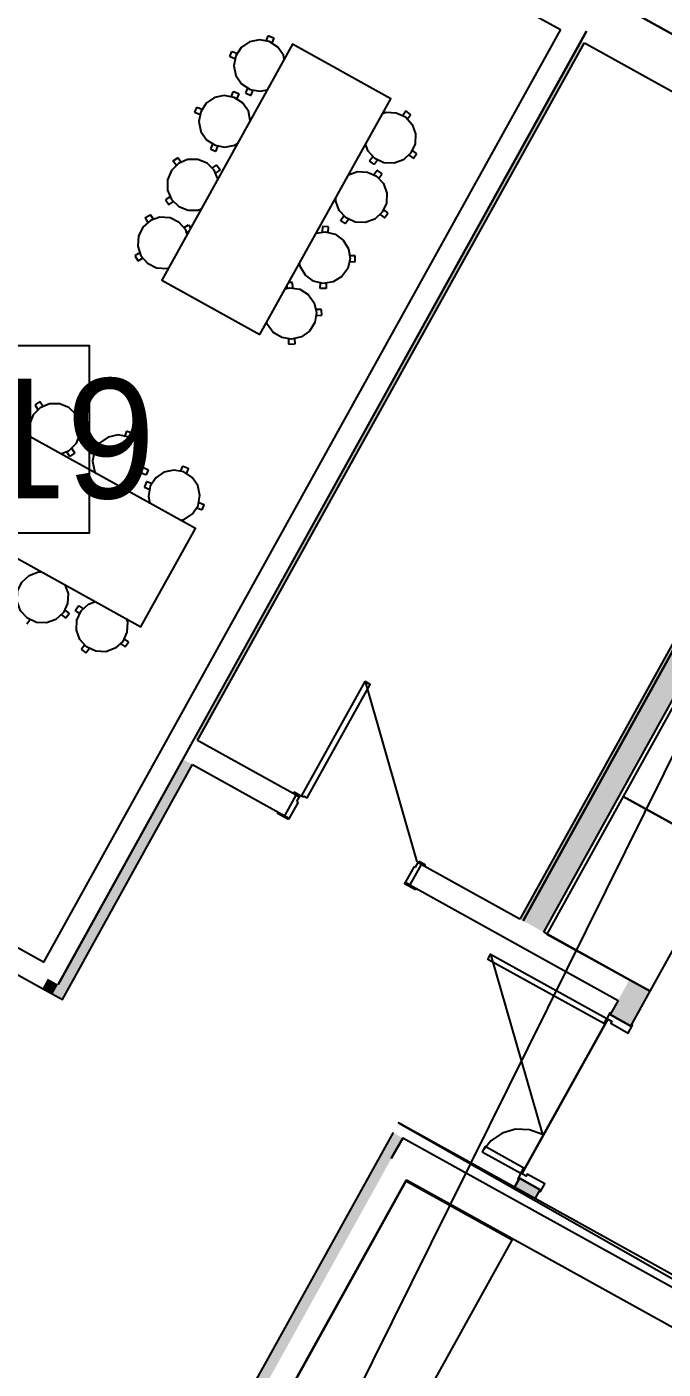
# Model space of a CAD drawing. Header units: metres. Extents: x 2.5 to 42.6, y 0.9 to 31.9.
# Drawn here: x 33.732 to 35.432, y 24.316 to 27.902 of the extents above; entities that cross this region are included whole.
import ezdxf

# ---------------------------------------------------------------- set-up
doc = ezdxf.new("R2010")
doc.units = ezdxf.units.M
for name, color, linetype in [('ARREDI', 9, 'Continuous'), ('PARETI_STRUTTURE', 7, 'Continuous'), ('PILASTRI_SETTI', 8, 'Continuous'), ('WAYFINDING_RIQUADRI', 7, 'Continuous'), ('WAYFINDING_TESTI', 7, 'Continuous')]:
    doc.layers.add(name, color=color, linetype=linetype)

msp = doc.modelspace()

# ---------------------------------------------------------------- linework, layer by layer
at = {"layer": 'ARREDI'}
for points in [[(34.4198, 27.8154), (34.4176, 27.8257), (34.4024, 27.8479), (34.3798, 27.8625), (34.3534, 27.8675), (34.3271, 27.8619), (34.3049, 27.8467), (34.2903, 27.8241)], [(34.3723, 27.865), (34.3773, 27.8775)], [(34.3773, 27.8775), (34.3784, 27.8779)], [(34.3783, 27.8779), (34.3915, 27.8727)], [(34.3919, 27.8716), (34.387, 27.8592)], [(34.3915, 27.8727), (34.392, 27.8716)], [(34.2749, 27.8227), (34.2801, 27.8358)], [(34.2801, 27.8358), (34.2812, 27.8363)], [(34.2812, 27.8363), (34.2936, 27.8313)], [(34.2753, 27.8216), (34.2749, 27.8227)], [(34.2878, 27.8167), (34.2753, 27.8216)], [(34.2903, 27.8241), (34.2854, 27.7977), (34.2909, 27.7714), (34.3061, 27.7492), (34.3287, 27.7346), (34.3551, 27.7296), (34.3745, 27.7338)], [(34.2788, 27.7159), (34.2838, 27.7283)], [(34.2837, 27.7283), (34.2848, 27.7288)], [(34.2848, 27.7288), (34.2979, 27.7235)], [(34.2984, 27.7225), (34.2934, 27.71)], [(34.2979, 27.7235), (34.2984, 27.7225)], [(34.3215, 27.7379), (34.3165, 27.7255)], [(34.3165, 27.7255), (34.317, 27.7244)], [(34.317, 27.7244), (34.3301, 27.7192)], [(34.3301, 27.7192), (34.3312, 27.7196)], [(34.3312, 27.7196), (34.3361, 27.7321)], [(34.1813, 27.6735), (34.1866, 27.6867)], [(34.1866, 27.6867), (34.1876, 27.6871)], [(34.1876, 27.6871), (34.2, 27.6821)], [(34.3292, 27.652), (34.324, 27.6765), (34.3088, 27.6987), (34.2863, 27.7134), (34.2598, 27.7183), (34.2335, 27.7127), (34.2114, 27.6975), (34.1967, 27.675)], [(34.1817, 27.6725), (34.1813, 27.6735)], [(34.1942, 27.6675), (34.1817, 27.6725)], [(34.1967, 27.675), (34.1918, 27.6485), (34.1974, 27.6222), (34.2126, 27.6001), (34.2351, 27.5854), (34.2615, 27.5805), (34.2878, 27.5861), (34.2956, 27.5914)], [(34.6822, 27.67), (34.692, 27.6736), (34.7189, 27.6724), (34.7433, 27.6611), (34.7614, 27.6413), (34.7707, 27.616), (34.7695, 27.5892), (34.7582, 27.5648)], [(34.7446, 27.6762), (34.7366, 27.6654)], [(34.7457, 27.6764), (34.7446, 27.6762)], [(34.7571, 27.668), (34.7457, 27.6764)], [(34.7494, 27.6561), (34.7573, 27.6669)], [(34.7573, 27.6669), (34.7571, 27.668)], [(34.2279, 27.5888), (34.2229, 27.5763)], [(34.223, 27.5763), (34.2234, 27.5753)], [(34.2376, 27.5705), (34.2426, 27.5829)], [(34.7582, 27.5648), (34.7384, 27.5466), (34.7131, 27.5374), (34.6862, 27.5385), (34.6619, 27.5499), (34.6437, 27.5697), (34.6369, 27.5883)], [(34.1233, 27.543), (34.1235, 27.5441)], [(34.1309, 27.532), (34.1233, 27.543)], [(34.1235, 27.5441), (34.1353, 27.5521)], [(34.1353, 27.5521), (34.1364, 27.5519)], [(34.1364, 27.5519), (34.1439, 27.5408)], [(34.2425, 27.4957), (34.2329, 27.5185), (34.2137, 27.5373), (34.1888, 27.5474), (34.1619, 27.5472), (34.1371, 27.5367)], [(34.2234, 27.5753), (34.2366, 27.57)], [(34.2366, 27.57), (34.2376, 27.5705)], [(34.6479, 27.5441), (34.6558, 27.5549)], [(34.648, 27.543), (34.6479, 27.5441)], [(34.6595, 27.5346), (34.648, 27.543)], [(34.6685, 27.5456), (34.6606, 27.5348)], [(34.7532, 27.5587), (34.764, 27.5508)], [(34.7733, 27.5635), (34.7625, 27.5714)], [(34.764, 27.5508), (34.7651, 27.551)], [(34.7651, 27.551), (34.7735, 27.5624)], [(34.7735, 27.5624), (34.7733, 27.5635)], [(34.1371, 27.5367), (34.1183, 27.5176), (34.1082, 27.4927), (34.1084, 27.4658), (34.1189, 27.441), (34.138, 27.4222), (34.163, 27.4121), (34.1899, 27.4123), (34.1983, 27.4159)], [(34.2281, 27.5248), (34.2392, 27.5323)], [(34.248, 27.5193), (34.2369, 27.5117)], [(34.2391, 27.5323), (34.2402, 27.5321)], [(34.2402, 27.5321), (34.2482, 27.5204)], [(34.2482, 27.5204), (34.248, 27.5193)], [(34.5916, 27.5066), (34.6151, 27.5152), (34.642, 27.514), (34.6664, 27.5027), (34.6845, 27.4829), (34.6938, 27.4576), (34.6926, 27.4308), (34.6813, 27.4064)], [(34.6606, 27.5348), (34.6595, 27.5346)], [(34.6677, 27.5178), (34.6597, 27.507)], [(34.6688, 27.518), (34.6677, 27.5178)], [(34.6802, 27.5096), (34.6688, 27.518)], [(34.6725, 27.4977), (34.6804, 27.5085)], [(34.6804, 27.5085), (34.6802, 27.5096)], [(34.1037, 27.4403), (34.1035, 27.4392)], [(34.1035, 27.4392), (34.1115, 27.4274)], [(34.1148, 27.4478), (34.1037, 27.4403)], [(34.1126, 27.4272), (34.1237, 27.4348)], [(34.6813, 27.4064), (34.6615, 27.3882), (34.6362, 27.379), (34.6093, 27.3801), (34.585, 27.3915), (34.5668, 27.4113), (34.5576, 27.4365), (34.558, 27.4459)], [(34.0495, 27.3928), (34.0618, 27.3999)], [(34.0618, 27.3999), (34.0629, 27.3996)], [(34.0629, 27.3996), (34.0696, 27.388)], [(34.1115, 27.4274), (34.1126, 27.4272)], [(34.571, 27.3857), (34.5789, 27.3965)], [(34.6763, 27.4003), (34.6871, 27.3924)], [(34.6964, 27.4051), (34.6856, 27.413)], [(34.6882, 27.3925), (34.6966, 27.404)], [(34.6966, 27.404), (34.6964, 27.4051)], [(34.0625, 27.3844), (34.0423, 27.3667), (34.0304, 27.3426), (34.0286, 27.3158), (34.0372, 27.2903), (34.0549, 27.2701), (34.079, 27.2582), (34.1059, 27.2564), (34.1108, 27.2581)], [(34.0492, 27.3917), (34.0495, 27.3928)], [(34.0559, 27.3801), (34.0492, 27.3918)], [(34.1605, 27.3477), (34.1566, 27.3592), (34.1389, 27.3794), (34.1148, 27.3913), (34.088, 27.3931), (34.0625, 27.3844)], [(34.1523, 27.3658), (34.1639, 27.3725)], [(34.1639, 27.3725), (34.165, 27.3722)], [(34.165, 27.3722), (34.1696, 27.3641)], [(34.522, 27.3674), (34.5215, 27.354)], [(34.5229, 27.3681), (34.522, 27.3674)], [(34.537, 27.3676), (34.5229, 27.3681)], [(34.5378, 27.3668), (34.537, 27.3676)], [(34.5373, 27.3534), (34.5378, 27.3668)], [(34.5711, 27.3846), (34.571, 27.3857)], [(34.5826, 27.3762), (34.5711, 27.3846)], [(34.5837, 27.3764), (34.5826, 27.3762)], [(34.5916, 27.3872), (34.5837, 27.3764)], [(34.6871, 27.3924), (34.6882, 27.3925)], [(34.1643, 27.3545), (34.1601, 27.3521)], [(34.5049, 27.3502), (34.5294, 27.3541), (34.5555, 27.3479), (34.5773, 27.3321), (34.5914, 27.3092), (34.5956, 27.2826)], [(34.0221, 27.2907), (34.0218, 27.2896)], [(34.0218, 27.2896), (34.0289, 27.2773)], [(34.0337, 27.2974), (34.0221, 27.2907)], [(34.6089, 27.29), (34.5955, 27.2905)], [(34.6096, 27.2892), (34.6089, 27.29)], [(34.6091, 27.275), (34.6096, 27.2892)], [(34.0288, 27.2773), (34.0299, 27.2771)], [(34.0299, 27.2771), (34.0415, 27.2837)], [(34.5956, 27.2826), (34.5894, 27.2565), (34.5736, 27.2347), (34.5507, 27.2206), (34.5241, 27.2164), (34.498, 27.2227), (34.4762, 27.2385), (34.4621, 27.2614), (34.4607, 27.2704)], [(34.5949, 27.2748), (34.6083, 27.2743)], [(34.6083, 27.2743), (34.6091, 27.275)], [(34.4413, 27.219), (34.432, 27.2187)], [(34.4421, 27.2183), (34.4413, 27.219)], [(34.4426, 27.2049), (34.4421, 27.2183)], [(34.5158, 27.2038), (34.5163, 27.2172)], [(34.4229, 27.2022), (34.4347, 27.205), (34.4612, 27.2007), (34.4841, 27.1866), (34.4998, 27.1648), (34.506, 27.1386)], [(34.4267, 27.209), (34.4268, 27.2043)], [(34.5165, 27.203), (34.5157, 27.2038)], [(34.5307, 27.2024), (34.5165, 27.203)], [(34.5315, 27.2032), (34.5307, 27.2024)], [(34.532, 27.2166), (34.5315, 27.2032)], [(34.5187, 27.147), (34.5053, 27.1465)], [(34.5195, 27.1462), (34.5187, 27.147)], [(34.52, 27.132), (34.5195, 27.1462)], [(34.506, 27.1386), (34.5017, 27.1121), (34.4876, 27.0892), (34.4658, 27.0735), (34.4396, 27.0673), (34.4131, 27.0716), (34.3902, 27.0857), (34.3745, 27.1075), (34.3733, 27.1127)], [(34.5058, 27.1307), (34.5192, 27.1312)], [(34.5193, 27.1312), (34.52, 27.132)], [(34.4322, 27.0541), (34.4317, 27.0675)], [(34.433, 27.0533), (34.4322, 27.0541)], [(34.4472, 27.0538), (34.433, 27.0533)], [(34.448, 27.0546), (34.4472, 27.0538)], [(34.4475, 27.068), (34.4479, 27.0546)], [(33.8641, 26.8661), (33.8449, 26.885), (33.82, 26.8951), (33.7931, 26.8948), (33.7683, 26.8844), (33.7495, 26.8652), (33.7394, 26.8403), (33.7396, 26.8134), (33.7432, 26.805)], [(33.7665, 26.8997), (33.7548, 26.8917)], [(33.7676, 26.8995), (33.7665, 26.8997)], [(33.7751, 26.8884), (33.7676, 26.8995)], [(33.7548, 26.8918), (33.7546, 26.8907)], [(33.7546, 26.8907), (33.7621, 26.8796)], [(33.823, 26.7607), (33.8458, 26.7704), (33.8647, 26.7895), (33.8748, 26.8145), (33.8745, 26.8413), (33.8641, 26.8661)], [(33.8593, 26.8724), (33.8704, 26.8799)], [(33.8792, 26.8669), (33.8681, 26.8593)], [(33.8704, 26.8799), (33.8715, 26.8797)], [(33.8715, 26.8797), (33.8794, 26.868)], [(33.8794, 26.868), (33.8792, 26.8669)], [(34.0023, 26.8065), (33.9759, 26.8115), (33.9496, 26.8059), (33.9274, 26.7907), (33.9127, 26.7682), (33.9078, 26.7417), (33.9134, 26.7154), (33.9187, 26.7077)], [(33.9794, 26.6741), (34.0039, 26.6792), (34.026, 26.6944), (34.0407, 26.717), (34.0456, 26.7434), (34.04, 26.7697), (34.0248, 26.7919), (34.0023, 26.8065)], [(33.9948, 26.8091), (33.9998, 26.8215)], [(33.9998, 26.8215), (34.0008, 26.822)], [(34.0008, 26.822), (34.014, 26.8167)], [(34.0144, 26.8157), (34.0094, 26.8032)], [(34.014, 26.8167), (34.0144, 26.8157)], [(33.8466, 26.7552), (33.839, 26.7663)], [(33.8477, 26.755), (33.8466, 26.7552)], [(33.8594, 26.763), (33.8477, 26.755)], [(33.8521, 26.7752), (33.8596, 26.7641)], [(33.8596, 26.7641), (33.8594, 26.763)], [(33.9026, 26.7799), (33.8973, 26.7667)], [(33.8973, 26.7667), (33.8978, 26.7657)], [(33.8978, 26.7657), (33.9102, 26.7607)], [(33.9036, 26.7803), (33.9026, 26.7798)], [(33.9161, 26.7753), (33.9036, 26.7803)], [(34.0432, 26.7245), (34.0557, 26.7195)], [(34.0561, 26.7185), (34.0508, 26.7053)], [(34.0556, 26.7195), (34.0561, 26.7185)], [(34.1515, 26.713), (34.125, 26.7179), (34.0987, 26.7123), (34.0766, 26.6971), (34.0619, 26.6746), (34.057, 26.6482), (34.0611, 26.6288)], [(34.144, 26.7155), (34.149, 26.7279)], [(34.149, 26.7279), (34.15, 26.7284)], [(34.15, 26.7284), (34.1632, 26.7231)], [(34.1636, 26.7221), (34.1586, 26.7096)], [(34.1631, 26.7231), (34.1636, 26.7221)], [(34.0498, 26.7049), (34.0373, 26.7099)], [(34.0518, 26.6863), (34.0465, 26.6731)], [(34.0508, 26.7053), (34.0498, 26.7049)], [(34.0528, 26.6867), (34.0518, 26.6863)], [(34.0652, 26.6817), (34.0528, 26.6867)], [(34.1428, 26.5835), (34.153, 26.5857), (34.1752, 26.6009), (34.1898, 26.6234), (34.1948, 26.6498), (34.1892, 26.6761), (34.174, 26.6983), (34.1515, 26.713)], [(34.0465, 26.6731), (34.0469, 26.6721)], [(34.0469, 26.6721), (34.0594, 26.6671)], [(34.199, 26.6113), (34.1865, 26.6163)], [(34.1924, 26.6309), (34.2048, 26.6259)], [(34.2, 26.6117), (34.199, 26.6113)], [(34.2053, 26.6249), (34.2, 26.6117)], [(34.2048, 26.6259), (34.2053, 26.6249)], [(33.7337, 26.322), (33.7155, 26.3418), (33.7063, 26.367), (33.7075, 26.3939), (33.7188, 26.4183), (33.7386, 26.4365), (33.7639, 26.4457), (33.7732, 26.4453)], [(33.8339, 26.4116), (33.8425, 26.3881), (33.8414, 26.3613), (33.83, 26.3369), (33.8102, 26.3187), (33.7849, 26.3095), (33.7581, 26.3106), (33.7337, 26.322)], [(33.8921, 26.2451), (33.8739, 26.2649), (33.8647, 26.2901), (33.8659, 26.317), (33.8772, 26.3414), (33.897, 26.3596), (33.9156, 26.3663)], [(33.825, 26.3308), (33.8358, 26.3229)], [(33.8451, 26.3356), (33.8343, 26.3435)], [(33.8358, 26.3229), (33.8369, 26.323)], [(33.8369, 26.323), (33.8453, 26.3345)], [(33.8453, 26.3345), (33.8451, 26.3356)], [(33.8619, 26.3438), (33.8703, 26.3552)], [(33.8621, 26.3427), (33.8619, 26.3438)], [(33.8729, 26.3347), (33.8621, 26.3427)], [(33.8703, 26.3552), (33.8714, 26.3554)], [(33.8714, 26.3554), (33.8822, 26.3475)], [(33.9973, 26.3211), (34.0009, 26.3112), (33.9998, 26.2844), (33.9884, 26.26), (33.9686, 26.2418), (33.9434, 26.2326), (33.9165, 26.2337), (33.8921, 26.2451)], [(33.7324, 26.3069), (33.7403, 26.3177)], [(33.886, 26.2501), (33.8781, 26.2393)], [(33.9834, 26.2539), (33.9942, 26.246)], [(34.0035, 26.2587), (33.9927, 26.2666)], [(33.9953, 26.2461), (34.0037, 26.2576)], [(34.0037, 26.2576), (34.0035, 26.2587)], [(33.8781, 26.2393), (33.8783, 26.2382)], [(33.8783, 26.2382), (33.8897, 26.2298)], [(33.8897, 26.2298), (33.8908, 26.23)], [(33.8908, 26.23), (33.8987, 26.2408)], [(33.9942, 26.246), (33.9953, 26.2461)]]:
    msp.add_lwpolyline(points, dxfattribs=at)
for points in [[(34.3549, 27.0795), (34.7042, 27.7097), (34.4418, 27.8552), (34.0925, 27.225)], [(36.0971, 26.5886), (35.8216, 26.7413), (35.3253, 25.8459), (35.6008, 25.6932), (36.0971, 26.5886), (36.429, 27.1874), (36.1535, 27.3401), (35.8216, 26.7413)], [(33.4068, 26.6484), (34.037, 26.299), (34.1825, 26.5615), (33.5523, 26.9108)], [(35.3971, 25.3256), (35.6008, 25.6932), (35.3253, 25.8459), (35.1216, 25.4783)], [(34.2103, 23.8545), (34.6047, 23.8959), (35.0283, 24.6603), (34.7442, 24.8177)]]:
    msp.add_lwpolyline(points, close=True, dxfattribs=at)
at = {"layer": 'PARETI_STRUTTURE'}
for points in [[(30.6838, 30.5279), (38.533, 26.1773)], [(36.1519, 27.4224), (36.1835, 27.4796), (35.0667, 28.0986), (35.035, 28.0414)], [(35.0159, 28.007), (35.0016, 27.9811), (35.1576, 27.8947)], [(35.1577, 27.8947), (33.7768, 25.4034), (33.2439, 25.6988), (33.2134, 25.6437), (33.7739, 25.3331)], [(35.1576, 27.8947), (33.7768, 25.4034)], [(33.8157, 25.3436), (35.2271, 27.89)], [(35.2127, 27.8641), (34.1797, 26.0004)], [(35.2271, 27.89), (35.2127, 27.8641)], [(34.1883, 25.9956), (35.2214, 27.8594)], [(35.2214, 27.8594), (36.0823, 27.3822)], [(36.1052, 27.4032), (35.0579, 25.5136)], [(36.1603, 27.3727), (33.6174, 22.2447)], [(36.0823, 27.3822), (35.0493, 25.5184)], [(35.0579, 25.5136), (36.0909, 27.3774)], [(35.113, 25.4831), (36.1603, 27.3727)], [(34.4709, 25.8435), (34.4657, 25.8463), (34.6356, 26.1528)], [(34.4709, 25.8435), (34.4728, 25.8469), (34.4814, 25.8421), (34.6494, 26.1452), (34.6356, 26.1528), (34.7738, 25.6711)], [(34.1797, 26.0004), (34.1492, 25.9453)], [(34.4518, 25.8496), (34.1883, 25.9956)], [(33.8014, 25.3178), (33.8272, 25.3035), (34.175, 25.9309)], [(34.1492, 25.9453), (33.8157, 25.3436)], [(34.175, 25.9309), (34.4212, 25.7945), (34.4518, 25.8496)], [(34.4432, 25.8543), (34.4451, 25.8578)], [(34.4451, 25.8578), (34.4623, 25.8482)], [(34.4212, 25.7945), (34.4518, 25.8496)], [(34.4572, 25.8308), (34.4333, 25.7878)], [(34.4537, 25.8327), (34.4604, 25.8448), (34.4432, 25.8543)], [(34.4518, 25.8496), (34.4604, 25.8448)], [(34.4537, 25.8327), (34.4572, 25.8308)], [(34.4623, 25.8482), (34.4604, 25.8448)], [(34.4021, 25.8006), (34.404, 25.804)], [(34.4314, 25.7843), (34.4021, 25.8006)], [(34.404, 25.804), (34.4333, 25.7878)], [(34.4212, 25.7945), (34.4333, 25.7878), (34.4314, 25.7843)], [(34.7671, 25.659), (34.7432, 25.616), (34.7725, 25.5998)], [(35.0493, 25.5184), (34.7858, 25.6644), (34.7553, 25.6093), (35.3115, 25.3011)], [(34.7858, 25.6644), (34.7553, 25.6093)], [(34.7671, 25.659), (34.7705, 25.6571)], [(34.7705, 25.6571), (34.7772, 25.6692)], [(34.7858, 25.6644), (34.7772, 25.6692), (34.7791, 25.6726)], [(34.7944, 25.6596), (34.7772, 25.6692)], [(34.7791, 25.6726), (34.7963, 25.6631)], [(34.7963, 25.6631), (34.7944, 25.6596)], [(34.7413, 25.6126), (34.7432, 25.616)], [(34.7706, 25.5963), (34.7413, 25.6126)], [(34.7553, 25.6093), (34.7432, 25.616)], [(34.7725, 25.5998), (34.7706, 25.5963)], [(35.342, 25.3562), (35.113, 25.4831)], [(34.9711, 25.4244), (35.281, 25.2526), (35.2734, 25.2389), (34.9634, 25.4107), (34.9711, 25.4244), (35.1092, 24.9427), (35.0745, 24.9553), (35.0376, 24.9566), (35.0021, 24.9464), (34.9714, 24.9258), (34.9487, 24.8966)], [(35.0273, 25.4585), (35.3115, 25.3011)], [(34.991, 25.3954), (34.9772, 25.403)], [(35.3456, 25.2326), (35.3971, 25.3256), (35.342, 25.3562)], [(33.7739, 25.3331), (33.8014, 25.3178)], [(35.3115, 25.3011), (35.2905, 25.2632), (35.3456, 25.2326)], [(37.0673, 23.6751), (34.7247, 24.9735), (37.053, 23.6493)], [(35.0347, 24.8017), (34.7506, 24.9592)], [(34.7104, 24.9477), (34.1279, 23.8966), (34.1537, 23.8823)], [(37.053, 23.6493), (34.7363, 24.9334), (34.7057, 24.8782)], [(34.7057, 24.8783), (34.7363, 24.9333)], [(35.052, 24.8394), (35.0596, 24.8532), (34.9563, 24.9104), (34.9487, 24.8967)], [(34.9487, 24.8967), (35.052, 24.8394)], [(34.1728, 23.8762), (34.1747, 23.8797), (34.2126, 23.8587), (34.7465, 24.8219)], [(34.7465, 24.8219), (37.0082, 23.5683)], [(35.0898, 24.7712), (35.1031, 24.7953), (35.048, 24.8258), (35.0347, 24.8017)]]:
    msp.add_lwpolyline(points, dxfattribs=at)
for points in [[(35.0547, 24.8379), (35.2838, 25.2511)], [(35.3456, 25.2326), (35.2905, 25.2632), (35.2924, 25.2666), (35.2896, 25.2681), (35.281, 25.2526), (35.2948, 25.245), (35.2919, 25.2398), (35.3388, 25.2139), (35.3502, 25.2345), (35.3475, 25.2361)], [(35.0347, 24.8017), (35.0461, 24.8224)], [(35.1031, 24.7953), (35.1012, 24.7918), (35.104, 24.7903), (35.1154, 24.811), (35.0686, 24.8369), (35.0657, 24.8318), (35.052, 24.8394), (35.0434, 24.8239), (35.0461, 24.8224), (35.048, 24.8258)]]:
    msp.add_lwpolyline(points, close=True, dxfattribs=at)
at = {"layer": 'PILASTRI_SETTI'}
for points in [[(34.1883, 25.9956), (35.2214, 27.8594), (34.1797, 26.0004), (35.2127, 27.8641)], [(35.113, 25.4831), (36.1603, 27.3727), (35.0579, 25.5136), (36.1052, 27.4032)], [(35.0579, 25.5136), (36.0909, 27.3774), (35.0493, 25.5184), (36.0823, 27.3822)], [(33.8272, 25.3035), (34.175, 25.9309), (33.8014, 25.3178), (34.1492, 25.9453)], [(33.8014, 25.3178), (33.8157, 25.3436), (33.7739, 25.3331), (33.7882, 25.3589)], [(35.3456, 25.2326), (35.3971, 25.3256), (35.2905, 25.2632), (35.342, 25.3562)], [(34.1537, 23.8823), (34.7363, 24.9334), (34.1279, 23.8966), (34.7104, 24.9477)], [(35.0898, 24.7712), (35.1031, 24.7953), (35.0347, 24.8017), (35.048, 24.8258)]]:
    msp.add_solid(points, dxfattribs=at)
at = {"layer": 'WAYFINDING_RIQUADRI'}
msp.add_lwpolyline([(32.3, 26.55), (33.9, 26.55), (33.9, 27.05), (32.3, 27.05)], close=True, dxfattribs=at)

# ---------------------------------------------------------------- texts
at = {"layer": 'WAYFINDING_TESTI', "insert": (33.1, 26.8), "char_height": 0.32, "attachment_point": 5}
msp.add_mtext('AULA 119', dxfattribs=at)

doc.saveas('drawing.dxf')
